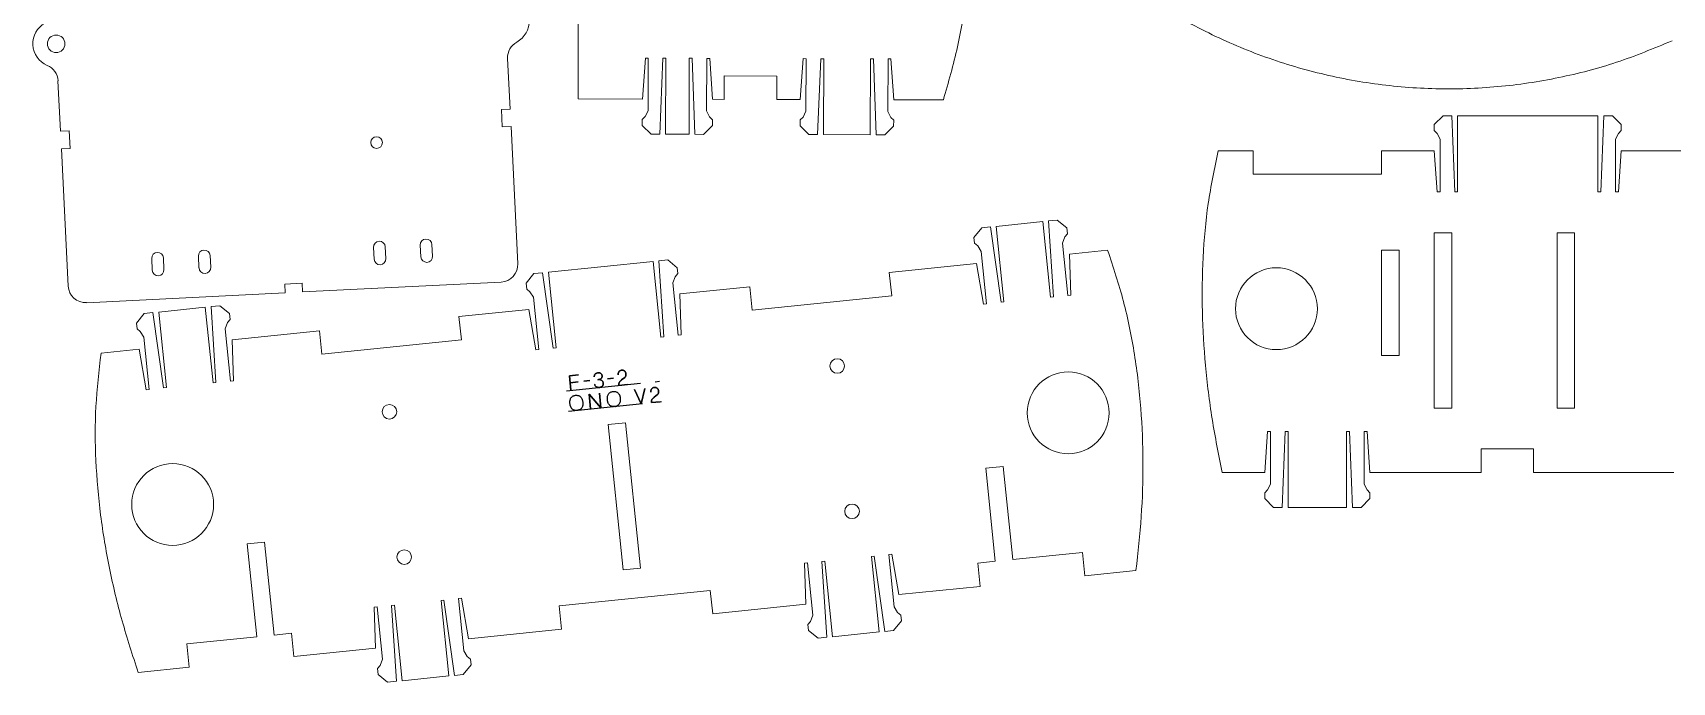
# Model space of a CAD drawing. Header units: millimetres. Extents: x 8 to 591, y 12 to 890.
# Drawn here: x 11.3 to 291.7, y 602 to 713.2 of the extents above; entities that cross this region are included whole.
import ezdxf

# ---------------------------------------------------------------- set-up
doc = ezdxf.new("R2010")
doc.units = ezdxf.units.MM
doc.header["$PDSIZE"] = -1
doc.linetypes.add('CENTERX2', pattern=[20.32, 12.7, -2.54, 2.54, -2.54])

msp = doc.modelspace()

# ---------------------------------------------------------------- linework, layer by layer
at = {"color": 7, "linetype": 'Continuous', "lineweight": 15}
for p, q in [((104.58, 701.85), (104.63, 720.85)), ((92.96, 700.12), (92.53, 708.79)), ((116.1, 708.82), (115.58, 701.82)), ((116.6, 708.82), (116.1, 708.82)), ((116.57, 699.82), (116.6, 708.82)), ((119.1, 708.81), (118.56, 695.81)), ((119.6, 708.81), (119.1, 708.81)), ((119.56, 695.81), (119.6, 708.81)), ((123.56, 695.8), (123.6, 708.8)), ((123.6, 708.8), (124.1, 708.8)), ((124.1, 708.8), (124.56, 695.8)), ((126.57, 699.79), (126.6, 708.79)), ((126.6, 708.79), (127.1, 708.79)), ((127.1, 708.79), (127.58, 701.79)), ((143.1, 708.75), (142.58, 701.75)), ((143.6, 708.74), (143.1, 708.75)), ((143.57, 699.74), (143.6, 708.74)), ((146.1, 708.74), (145.56, 695.74)), ((146.6, 708.74), (146.1, 708.74)), ((146.56, 695.74), (146.6, 708.74)), ((154.56, 695.71), (154.6, 708.71)), ((154.6, 708.71), (155.1, 708.71)), ((155.1, 708.71), (155.56, 695.71)), ((157.57, 699.71), (157.6, 708.71)), ((157.6, 708.71), (158.1, 708.7)), ((158.1, 708.7), (158.58, 701.7)), ((15.62, 704.97), (16.05, 696.31)), ((129.59, 705.78), (129.58, 701.78)), ((138.59, 705.76), (129.59, 705.78)), ((138.58, 701.76), (138.59, 705.76)), ((115.58, 701.82), (104.58, 701.85)), ((129.58, 701.78), (127.58, 701.79)), ((142.58, 701.75), (138.58, 701.76)), ((158.58, 701.7), (167.07, 701.68)), ((91.46, 700.05), (92.96, 700.12)), ((91.61, 697.05), (91.46, 700.05)), ((115.56, 697.32), (115.57, 698.32)), ((115.57, 698.32), (116.07, 698.82)), ((116.07, 698.82), (116.57, 699.82)), ((127.07, 698.79), (126.57, 699.79)), ((127.57, 698.29), (127.07, 698.79)), ((127.56, 697.29), (127.57, 698.29)), ((142.57, 698.25), (143.07, 698.75)), ((143.07, 698.75), (143.57, 699.74)), ((158.07, 698.7), (157.57, 699.71)), ((158.57, 698.2), (158.07, 698.7)), ((252.54, 698.96), (251.04, 697.46)), ((254.04, 698.96), (252.54, 698.96)), ((254.54, 685.96), (254.04, 698.96)), ((255.04, 698.96), (255.04, 685.96)), ((255.04, 698.96), (279.04, 698.96)), ((279.04, 698.96), (279.04, 685.96)), ((279.54, 685.96), (280.04, 698.96)), ((280.04, 698.96), (281.54, 698.96)), ((281.54, 698.96), (283.04, 697.46)), ((16.05, 696.31), (17.55, 696.38)), ((17.55, 696.38), (17.7, 693.38)), ((93.11, 697.13), (91.61, 697.05)), ((94.27, 673.66), (93.11, 697.13)), ((117.06, 695.82), (115.56, 697.32)), ((118.56, 695.81), (117.06, 695.82)), ((123.56, 695.8), (119.56, 695.81)), ((124.56, 695.8), (126.06, 695.79)), ((126.06, 695.79), (127.56, 697.29)), ((142.56, 697.25), (142.57, 698.25)), ((144.06, 695.74), (142.56, 697.25)), ((145.56, 695.74), (144.06, 695.74)), ((154.56, 695.71), (146.56, 695.74)), ((155.56, 695.71), (157.06, 695.71)), ((157.06, 695.71), (158.56, 697.2)), ((158.56, 697.2), (158.57, 698.2)), ((251.04, 697.46), (251.04, 696.46)), ((251.04, 696.46), (251.54, 695.96)), ((251.54, 695.96), (252.04, 694.96)), ((282.54, 695.96), (282.04, 694.96)), ((283.04, 696.46), (282.54, 695.96)), ((283.04, 697.46), (283.04, 696.46)), ((17.7, 693.38), (16.2, 693.31)), ((16.2, 693.31), (17.37, 669.84)), ((214.07, 692.96), (220.04, 692.96)), ((220.04, 692.96), (220.04, 688.96)), ((242.04, 692.96), (242.04, 688.96)), ((242.04, 692.96), (251.04, 692.96)), ((251.54, 685.96), (251.04, 692.96)), ((252.04, 694.96), (252.04, 685.96)), ((282.04, 694.96), (282.04, 685.96)), ((282.54, 685.96), (283.04, 692.96)), ((283.04, 692.96), (305.54, 692.96)), ((220.04, 688.96), (242.04, 688.96)), ((252.04, 685.96), (251.54, 685.96)), ((255.04, 685.96), (254.54, 685.96)), ((279.04, 685.96), (279.54, 685.96)), ((282.04, 685.96), (282.54, 685.96)), ((173.63, 679.8), (172.29, 678.15)), ((175.12, 679.95), (173.63, 679.8)), ((176.94, 667.07), (175.12, 679.95)), ((184.07, 680.86), (176.12, 680.05)), ((176.12, 680.05), (177.44, 667.12)), ((184.07, 680.86), (185.4, 667.93)), ((185.07, 680.97), (186.56, 681.12)), ((185.89, 667.98), (185.07, 680.97)), ((186.56, 681.12), (188.21, 679.78)), ((188.31, 678.78), (187.86, 678.24)), ((188.21, 679.78), (188.31, 678.78)), ((251.04, 678.96), (254.04, 678.96)), ((251.04, 678.96), (251.04, 648.96)), ((254.04, 678.96), (254.04, 648.96)), ((272.04, 678.96), (275.04, 678.96)), ((272.04, 678.96), (272.04, 648.96)), ((275.04, 678.96), (275.04, 648.96)), ((69.6, 676.44), (69.7, 674.44)), ((71.7, 674.54), (71.6, 676.54)), ((77.59, 676.83), (77.69, 674.84)), ((79.69, 674.93), (79.59, 676.93)), ((172.29, 678.15), (172.39, 677.16)), ((172.39, 677.16), (172.94, 676.71)), ((172.94, 676.71), (173.54, 675.77)), ((187.86, 678.24), (187.47, 677.19)), ((187.47, 677.19), (188.38, 668.24)), ((195.17, 675.97), (188.66, 675.3)), ((242.04, 675.96), (245.04, 675.96)), ((242.04, 675.96), (242.04, 657.96)), ((245.04, 675.96), (245.04, 657.96)), ((31.65, 674.55), (31.75, 672.55)), ((33.75, 672.65), (33.65, 674.65)), ((39.64, 674.95), (39.74, 672.95)), ((41.74, 673.05), (41.64, 675.05)), ((117.42, 674.04), (99.52, 672.21)), ((117.42, 674.04), (118.74, 661.11)), ((118.42, 674.15), (119.91, 674.3)), ((119.24, 661.16), (118.42, 674.15)), ((119.91, 674.3), (121.55, 672.96)), ((157.82, 672.15), (172.75, 673.67)), ((173.96, 666.76), (172.75, 673.67)), ((173.54, 675.77), (174.45, 666.81)), ((188.88, 668.29), (188.66, 675.3)), ((54.4, 670.17), (57.39, 670.32)), ((57.39, 670.32), (57.47, 668.83)), ((57.47, 668.83), (91.42, 670.51)), ((97.03, 671.96), (95.69, 670.31)), ((95.69, 670.31), (95.79, 669.32)), ((98.52, 672.11), (97.03, 671.96)), ((100.34, 659.23), (98.52, 672.11)), ((99.52, 672.21), (100.84, 659.28)), ((121.21, 671.42), (120.81, 670.37)), ((120.81, 670.37), (121.73, 661.42)), ((121.66, 671.96), (121.21, 671.42)), ((121.55, 672.96), (121.66, 671.96)), ((158.23, 668.17), (157.82, 672.15)), ((20.51, 666.99), (54.47, 668.68)), ((54.47, 668.68), (54.4, 670.17)), ((95.79, 669.32), (96.34, 668.87)), ((96.34, 668.87), (96.94, 667.93)), ((96.94, 667.93), (97.85, 658.97)), ((122.01, 668.48), (133.95, 669.7)), ((122.23, 661.47), (122.01, 668.48)), ((133.95, 669.7), (134.36, 665.72)), ((134.36, 665.72), (158.23, 668.17)), ((185.4, 667.93), (185.89, 667.98)), ((188.38, 668.24), (188.88, 668.29)), ((30.38, 665.14), (29.04, 663.49)), ((31.87, 665.29), (30.38, 665.14)), ((33.69, 652.41), (31.87, 665.29)), ((32.86, 665.39), (40.82, 666.21)), ((32.86, 665.39), (34.19, 652.46)), ((40.82, 666.21), (42.14, 653.27)), ((41.82, 666.31), (43.31, 666.46)), ((42.64, 653.32), (41.82, 666.31)), ((43.31, 666.46), (44.95, 665.12)), ((44.95, 665.12), (45.06, 664.13)), ((96.15, 665.84), (84.21, 664.61)), ((97.36, 658.92), (96.15, 665.84)), ((174.45, 666.81), (173.96, 666.76)), ((177.44, 667.12), (176.94, 667.07)), ((29.04, 663.49), (29.14, 662.5)), ((29.14, 662.5), (29.69, 662.05)), ((29.69, 662.05), (30.29, 661.11)), ((44.61, 663.58), (44.21, 662.53)), ((44.21, 662.53), (45.13, 653.58)), ((45.06, 664.13), (44.61, 663.58)), ((60.33, 662.17), (45.41, 660.64)), ((60.74, 658.19), (60.33, 662.17)), ((84.21, 664.61), (84.62, 660.63)), ((30.29, 661.11), (31.2, 652.15)), ((45.63, 653.63), (45.41, 660.64)), ((84.62, 660.63), (60.74, 658.19)), ((100.84, 659.28), (100.34, 659.23)), ((118.74, 661.11), (119.24, 661.16)), ((121.73, 661.42), (122.23, 661.47)), ((22.99, 658.35), (29.49, 659.02)), ((30.7, 652.1), (29.49, 659.02)), ((97.85, 658.97), (97.36, 658.92)), ((242.04, 657.96), (245.04, 657.96)), ((45.13, 653.58), (45.63, 653.63)), ((31.2, 652.15), (30.7, 652.1)), ((34.19, 652.46), (33.69, 652.41)), ((42.14, 653.27), (42.64, 653.32)), ((251.04, 648.96), (254.04, 648.96)), ((272.04, 648.96), (275.04, 648.96)), ((112.71, 646.42), (109.72, 646.12)), ((109.72, 646.12), (112.27, 621.25)), ((112.71, 646.42), (115.25, 621.55)), ((222.54, 644.96), (222.04, 637.96)), ((223.04, 644.96), (222.54, 644.96)), ((223.04, 635.96), (223.04, 644.96)), ((225.54, 644.96), (225.04, 631.96)), ((226.04, 644.96), (225.54, 644.96)), ((226.04, 631.96), (226.04, 644.96)), ((236.04, 644.96), (236.54, 644.96)), ((236.04, 631.96), (236.04, 644.96)), ((236.54, 644.96), (237.04, 631.96)), ((239.04, 644.96), (239.54, 644.96)), ((239.04, 635.96), (239.04, 644.96)), ((239.54, 644.96), (240.04, 637.96)), ((259.04, 641.96), (268.04, 641.96)), ((259.04, 641.96), (259.04, 637.96)), ((268.04, 641.96), (268.04, 637.96)), ((174.32, 638.65), (177.3, 638.96)), ((174.32, 638.65), (175.95, 622.74)), ((177.3, 638.96), (178.93, 623.04)), ((214.77, 637.96), (222.04, 637.96)), ((240.04, 637.96), (259.04, 637.96)), ((268.04, 637.96), (292.04, 637.96)), ((222.04, 634.46), (222.54, 634.96)), ((222.04, 633.46), (222.04, 634.46)), ((222.54, 634.96), (223.04, 635.96)), ((239.54, 634.96), (239.04, 635.96)), ((240.04, 634.46), (239.54, 634.96)), ((240.04, 633.46), (240.04, 634.46)), ((223.54, 631.96), (222.04, 633.46)), ((225.04, 631.96), (223.54, 631.96)), ((226.04, 631.96), (236.04, 631.96)), ((237.04, 631.96), (238.54, 631.96)), ((238.54, 631.96), (240.04, 633.46)), ((50.96, 626.03), (47.98, 625.72)), ((47.98, 625.72), (49.61, 609.81)), ((50.96, 626.03), (52.59, 610.11)), ((146.79, 622.77), (146.3, 622.72)), ((146.3, 622.72), (147.12, 609.73)), ((148.12, 609.84), (146.79, 622.77)), ((154.75, 623.58), (155.25, 623.63)), ((156.08, 610.65), (154.75, 623.58)), ((155.25, 623.63), (157.07, 610.75)), ((157.74, 623.89), (158.23, 623.94)), ((158.65, 614.93), (157.74, 623.89)), ((158.23, 623.94), (159.44, 617.03)), ((172.96, 622.43), (175.95, 622.74)), ((178.93, 623.04), (190.87, 624.26)), ((191.28, 620.28), (190.87, 624.26)), ((115.25, 621.55), (112.27, 621.25)), ((143.81, 622.46), (143.31, 622.41)), ((143.31, 622.41), (143.53, 615.4)), ((144.73, 613.51), (143.81, 622.46)), ((172.96, 622.43), (173.37, 618.45)), ((200.01, 621.18), (191.28, 620.28)), ((127.2, 617.75), (101.34, 615.1)), ((127.61, 613.77), (127.2, 617.75)), ((173.37, 618.45), (159.44, 617.03)), ((70.19, 614.93), (69.7, 614.88)), ((69.7, 614.88), (69.91, 607.86)), ((71.11, 605.98), (70.19, 614.93)), ((73.18, 615.23), (72.68, 615.18)), ((72.68, 615.18), (73.51, 602.2)), ((74.5, 602.3), (73.18, 615.23)), ((81.14, 616.05), (81.63, 616.1)), ((82.46, 603.12), (81.14, 616.05)), ((81.63, 616.1), (83.45, 603.22)), ((84.12, 616.35), (84.62, 616.41)), ((85.04, 607.4), (84.12, 616.35)), ((84.62, 616.41), (85.83, 609.49)), ((101.75, 611.12), (101.34, 615.1)), ((143.53, 615.4), (127.61, 613.77)), ((159.25, 613.99), (158.65, 614.93)), ((143.88, 611.91), (144.33, 612.46)), ((143.99, 610.92), (143.88, 611.91)), ((144.33, 612.46), (144.73, 613.51)), ((158.56, 610.9), (159.9, 612.55)), ((159.8, 613.54), (159.25, 613.99)), ((159.9, 612.55), (159.8, 613.54)), ((49.61, 609.81), (37.67, 608.59)), ((38.08, 604.61), (37.67, 608.59)), ((55.58, 610.42), (52.59, 610.11)), ((55.58, 610.42), (55.98, 606.44)), ((85.83, 609.49), (101.75, 611.12)), ((145.63, 609.58), (143.99, 610.92)), ((147.12, 609.73), (145.63, 609.58)), ((156.08, 610.65), (148.12, 609.84)), ((157.07, 610.75), (158.56, 610.9)), ((55.98, 606.44), (69.91, 607.86)), ((70.71, 604.93), (71.11, 605.98)), ((85.64, 606.46), (85.04, 607.4)), ((86.18, 606.01), (85.64, 606.46)), ((86.29, 605.02), (86.18, 606.01)), ((29.34, 603.71), (38.08, 604.61)), ((70.27, 604.38), (70.71, 604.93)), ((70.37, 603.39), (70.27, 604.38)), ((72.01, 602.05), (70.37, 603.39)), ((74.5, 602.3), (82.46, 603.12)), ((83.45, 603.22), (84.95, 603.37)), ((84.95, 603.37), (86.29, 605.02)), ((73.51, 602.2), (72.01, 602.05))]:
    msp.add_line(p, q, dxfattribs=at)
at = {"color": 7, "linetype": 'CENTERX2'}
for p, q in [((102.6, 651.92), (118.51, 653.55)), ((102.95, 648.44), (118.87, 650.07))]:
    msp.add_line(p, q, dxfattribs=at)
at = {"color": 7, "linetype": 'Continuous', "flags": 128}
for points in [[(103.09, 654.48), (104.63, 654.64), (104.63, 654.64), (103.09, 654.48), (103.09, 654.48), (103.34, 652), (103.34, 652), (103.09, 654.48)], [(103.21, 653.28), (104.61, 653.42), (104.61, 653.42), (103.21, 653.28)], [(106.58, 653.65), (105.58, 653.55), (105.58, 653.55), (106.58, 653.65)], [(107.42, 653.04), (107.43, 652.97), (107.45, 652.91), (107.47, 652.85), (107.5, 652.79), (107.53, 652.74), (107.57, 652.69), (107.61, 652.65), (107.66, 652.61), (107.71, 652.58), (107.77, 652.55), (107.83, 652.53), (107.9, 652.51), (107.97, 652.49), (108.04, 652.49), (108.12, 652.49), (108.2, 652.49), (108.2, 652.49), (108.28, 652.5), (108.36, 652.52), (108.43, 652.54), (108.5, 652.56), (108.56, 652.59), (108.62, 652.62), (108.67, 652.65), (108.72, 652.7), (108.76, 652.74), (108.8, 652.79), (108.83, 652.85), (108.85, 652.91), (108.87, 652.97), (108.88, 653.04), (108.88, 653.12), (108.88, 653.2), (108.88, 653.2), (108.87, 653.29), (108.85, 653.36), (108.82, 653.44), (108.8, 653.5), (108.76, 653.56), (108.72, 653.61), (108.67, 653.66), (108.62, 653.7), (108.56, 653.74), (108.5, 653.77), (108.43, 653.79), (108.35, 653.81), (108.26, 653.82), (108.16, 653.82), (108.06, 653.82), (107.95, 653.81), (107.95, 653.81), (108.06, 653.83), (108.16, 653.84), (108.25, 653.87), (108.32, 653.89), (108.39, 653.92), (108.46, 653.96), (108.51, 653.99), (108.56, 654.04), (108.59, 654.08), (108.62, 654.13), (108.65, 654.18), (108.67, 654.23), (108.68, 654.29), (108.69, 654.34), (108.69, 654.4), (108.68, 654.46), (108.68, 654.46), (108.68, 654.52), (108.66, 654.58), (108.65, 654.64), (108.63, 654.69), (108.6, 654.74), (108.57, 654.78), (108.54, 654.83), (108.5, 654.87), (108.45, 654.9), (108.4, 654.93), (108.35, 654.95), (108.29, 654.97), (108.22, 654.98), (108.15, 654.99), (108.07, 654.99), (107.99, 654.98), (107.99, 654.98), (107.9, 654.97), (107.82, 654.95), (107.75, 654.93), (107.69, 654.9), (107.63, 654.87), (107.58, 654.83), (107.53, 654.79), (107.49, 654.74), (107.45, 654.7), (107.42, 654.65), (107.4, 654.59), (107.38, 654.53), (107.37, 654.48), (107.36, 654.42), (107.36, 654.35), (107.36, 654.29), (107.36, 654.29), (107.36, 654.35), (107.36, 654.42), (107.37, 654.48), (107.38, 654.53), (107.4, 654.59), (107.42, 654.65), (107.45, 654.7), (107.49, 654.74), (107.53, 654.79), (107.58, 654.83), (107.63, 654.87), (107.69, 654.9), (107.75, 654.93), (107.82, 654.95), (107.9, 654.97), (107.99, 654.98), (107.99, 654.98), (108.07, 654.99), (108.15, 654.99), (108.22, 654.98), (108.29, 654.97), (108.35, 654.95), (108.4, 654.93), (108.45, 654.9), (108.5, 654.87), (108.54, 654.83), (108.57, 654.78), (108.6, 654.74), (108.63, 654.69), (108.65, 654.64), (108.66, 654.58), (108.68, 654.52), (108.68, 654.46), (108.68, 654.46), (108.69, 654.4), (108.69, 654.34), (108.68, 654.29), (108.67, 654.23), (108.65, 654.18), (108.62, 654.13), (108.59, 654.08), (108.56, 654.04), (108.51, 653.99), (108.46, 653.96), (108.39, 653.92), (108.32, 653.89), (108.25, 653.87), (108.16, 653.84), (108.06, 653.83), (107.95, 653.81), (107.95, 653.81), (108.06, 653.82), (108.16, 653.82), (108.26, 653.82), (108.35, 653.81), (108.43, 653.79), (108.5, 653.77), (108.56, 653.74), (108.62, 653.7), (108.67, 653.66), (108.72, 653.61), (108.76, 653.56), (108.8, 653.5), (108.82, 653.44), (108.85, 653.36), (108.87, 653.29), (108.88, 653.2), (108.88, 653.2), (108.88, 653.12), (108.88, 653.04), (108.87, 652.97), (108.85, 652.91), (108.83, 652.85), (108.8, 652.79), (108.76, 652.74), (108.72, 652.7), (108.67, 652.65), (108.62, 652.62), (108.56, 652.59), (108.5, 652.56), (108.43, 652.54), (108.36, 652.52), (108.28, 652.5), (108.2, 652.49), (108.2, 652.49), (108.12, 652.49), (108.04, 652.49), (107.97, 652.49), (107.9, 652.51), (107.83, 652.53), (107.77, 652.55), (107.71, 652.58), (107.66, 652.61), (107.61, 652.65), (107.57, 652.69), (107.53, 652.74), (107.5, 652.79), (107.47, 652.85), (107.45, 652.91), (107.43, 652.97), (107.42, 653.04)], [(110.63, 654.06), (109.63, 653.96), (109.63, 653.96), (110.63, 654.06)], [(111.55, 652.84), (111.54, 652.93), (111.54, 653.01), (111.55, 653.09), (111.57, 653.16), (111.59, 653.23), (111.61, 653.29), (111.64, 653.35), (111.67, 653.4), (111.71, 653.45), (111.75, 653.5), (111.79, 653.55), (111.84, 653.59), (111.93, 653.67), (112.03, 653.76), (112.03, 653.76), (112.58, 654.21), (112.58, 654.21), (112.62, 654.25), (112.66, 654.29), (112.68, 654.33), (112.71, 654.37), (112.74, 654.45), (112.76, 654.53), (112.77, 654.62), (112.77, 654.71), (112.76, 654.79), (112.76, 654.88), (112.76, 654.88), (112.75, 654.93), (112.74, 654.97), (112.72, 655.02), (112.7, 655.07), (112.68, 655.12), (112.65, 655.17), (112.62, 655.22), (112.58, 655.26), (112.54, 655.3), (112.49, 655.34), (112.43, 655.37), (112.37, 655.4), (112.3, 655.42), (112.23, 655.43), (112.15, 655.44), (112.06, 655.43), (112.06, 655.43), (111.97, 655.42), (111.89, 655.4), (111.82, 655.37), (111.75, 655.34), (111.7, 655.3), (111.64, 655.26), (111.6, 655.21), (111.56, 655.15), (111.53, 655.1), (111.5, 655.04), (111.48, 654.98), (111.47, 654.91), (111.46, 654.84), (111.45, 654.78), (111.45, 654.72), (111.46, 654.65), (111.46, 654.65), (111.45, 654.72), (111.45, 654.78), (111.46, 654.84), (111.47, 654.91), (111.48, 654.98), (111.5, 655.04), (111.53, 655.1), (111.56, 655.15), (111.6, 655.21), (111.64, 655.26), (111.7, 655.3), (111.75, 655.34), (111.82, 655.37), (111.89, 655.4), (111.97, 655.42), (112.06, 655.43), (112.06, 655.43), (112.15, 655.44), (112.23, 655.43), (112.3, 655.42), (112.37, 655.4), (112.43, 655.37), (112.49, 655.34), (112.54, 655.3), (112.58, 655.26), (112.62, 655.22), (112.65, 655.17), (112.68, 655.12), (112.7, 655.07), (112.72, 655.02), (112.74, 654.97), (112.75, 654.93), (112.76, 654.88), (112.76, 654.88), (112.76, 654.79), (112.77, 654.71), (112.77, 654.62), (112.76, 654.53), (112.74, 654.45), (112.71, 654.37), (112.68, 654.33), (112.66, 654.29), (112.62, 654.25), (112.58, 654.21), (112.58, 654.21), (112.03, 653.76), (112.03, 653.76), (111.93, 653.67), (111.84, 653.59), (111.79, 653.55), (111.75, 653.5), (111.71, 653.45), (111.67, 653.4), (111.64, 653.35), (111.61, 653.29), (111.59, 653.23), (111.57, 653.16), (111.55, 653.09), (111.54, 653.01), (111.54, 652.93), (111.55, 652.84), (111.55, 652.84), (113.02, 652.99), (113.02, 652.99), (111.55, 652.84)], [(104.42, 648.56), (104.31, 648.55), (104.2, 648.55), (104.09, 648.56), (103.99, 648.58), (103.89, 648.61), (103.8, 648.65), (103.71, 648.7), (103.62, 648.76), (103.54, 648.84), (103.47, 648.92), (103.4, 649.02), (103.34, 649.14), (103.32, 649.2), (103.29, 649.26), (103.27, 649.33), (103.25, 649.4), (103.23, 649.48), (103.22, 649.56), (103.21, 649.64), (103.2, 649.73), (103.2, 649.73), (103.19, 649.82), (103.18, 649.9), (103.18, 649.99), (103.18, 650.06), (103.19, 650.14), (103.2, 650.21), (103.21, 650.28), (103.22, 650.35), (103.26, 650.47), (103.3, 650.58), (103.35, 650.68), (103.42, 650.77), (103.49, 650.85), (103.56, 650.92), (103.65, 650.98), (103.74, 651.03), (103.84, 651.07), (103.94, 651.1), (104.05, 651.12), (104.16, 651.14), (104.16, 651.14), (104.27, 651.15), (104.38, 651.14), (104.49, 651.13), (104.59, 651.11), (104.69, 651.09), (104.79, 651.05), (104.88, 650.99), (104.96, 650.93), (105.04, 650.85), (105.11, 650.77), (105.18, 650.67), (105.24, 650.55), (105.27, 650.49), (105.29, 650.43), (105.31, 650.36), (105.33, 650.28), (105.35, 650.21), (105.36, 650.13), (105.38, 650.04), (105.39, 649.96), (105.39, 649.96), (105.39, 649.87), (105.4, 649.78), (105.4, 649.7), (105.4, 649.62), (105.39, 649.55), (105.39, 649.48), (105.38, 649.41), (105.36, 649.34), (105.33, 649.22), (105.28, 649.11), (105.23, 649.01), (105.17, 648.92), (105.1, 648.84), (105.02, 648.77), (104.93, 648.72), (104.84, 648.67), (104.74, 648.63), (104.64, 648.6), (104.53, 648.57)], [(104.42, 648.56), (104.31, 648.55), (104.2, 648.55), (104.09, 648.56), (103.99, 648.58), (103.89, 648.61), (103.8, 648.65), (103.71, 648.7), (103.62, 648.76), (103.54, 648.84), (103.47, 648.92), (103.4, 649.02), (103.34, 649.14), (103.32, 649.2), (103.29, 649.26), (103.27, 649.33), (103.25, 649.4), (103.23, 649.48), (103.22, 649.56), (103.21, 649.64), (103.2, 649.73), (103.2, 649.73), (103.19, 649.82), (103.18, 649.9), (103.18, 649.99), (103.18, 650.06), (103.19, 650.14), (103.2, 650.21), (103.21, 650.28), (103.22, 650.35), (103.26, 650.47), (103.3, 650.58), (103.35, 650.68), (103.42, 650.77), (103.49, 650.85), (103.56, 650.92), (103.65, 650.98), (103.74, 651.03), (103.84, 651.07), (103.94, 651.1), (104.05, 651.12), (104.16, 651.14), (104.16, 651.14), (104.27, 651.15), (104.38, 651.14), (104.49, 651.13), (104.59, 651.11), (104.69, 651.09), (104.79, 651.05), (104.88, 650.99), (104.96, 650.93), (105.04, 650.85), (105.11, 650.77), (105.18, 650.67), (105.24, 650.55), (105.27, 650.49), (105.29, 650.43), (105.31, 650.36), (105.33, 650.28), (105.35, 650.21), (105.36, 650.13), (105.38, 650.04), (105.39, 649.96), (105.39, 649.96), (105.39, 649.87), (105.4, 649.78), (105.4, 649.7), (105.4, 649.62), (105.39, 649.55), (105.39, 649.48), (105.38, 649.41), (105.36, 649.34), (105.33, 649.22), (105.28, 649.11), (105.23, 649.01), (105.17, 648.92), (105.1, 648.84), (105.02, 648.77), (104.93, 648.72), (104.84, 648.67), (104.74, 648.63), (104.64, 648.6), (104.53, 648.57), (104.42, 648.56)], [(106.47, 651.31), (108.5, 649.01), (108.5, 649.01), (108.24, 651.49), (108.24, 651.49), (108.5, 649.01), (108.5, 649.01), (106.47, 651.31), (106.47, 651.31), (106.73, 648.82), (106.73, 648.82), (106.47, 651.31)], [(110.83, 649.21), (110.72, 649.2), (110.61, 649.21), (110.5, 649.22), (110.4, 649.24), (110.3, 649.26), (110.2, 649.31), (110.11, 649.36), (110.03, 649.42), (109.95, 649.49), (109.88, 649.58), (109.81, 649.68), (109.75, 649.79), (109.73, 649.85), (109.7, 649.92), (109.68, 649.99), (109.66, 650.06), (109.64, 650.14), (109.63, 650.22), (109.62, 650.3), (109.6, 650.39), (109.6, 650.39), (109.6, 650.48), (109.59, 650.56), (109.59, 650.64), (109.59, 650.72), (109.6, 650.79), (109.6, 650.87), (109.62, 650.94), (109.63, 651), (109.66, 651.12), (109.71, 651.24), (109.76, 651.34), (109.82, 651.43), (109.89, 651.51), (109.97, 651.58), (110.06, 651.63), (110.15, 651.68), (110.25, 651.72), (110.35, 651.76), (110.46, 651.78), (110.57, 651.79), (110.57, 651.79), (110.68, 651.8), (110.79, 651.8), (110.9, 651.79), (111, 651.77), (111.1, 651.74), (111.2, 651.7), (111.29, 651.65), (111.37, 651.58), (111.45, 651.51), (111.52, 651.42), (111.59, 651.32), (111.65, 651.21), (111.67, 651.15), (111.7, 651.08), (111.72, 651.01), (111.74, 650.94), (111.76, 650.86), (111.77, 650.78), (111.79, 650.7), (111.8, 650.61), (111.8, 650.61), (111.8, 650.52), (111.81, 650.44), (111.81, 650.36), (111.81, 650.28), (111.8, 650.2), (111.8, 650.13), (111.79, 650.06), (111.77, 650), (111.74, 649.88), (111.69, 649.77), (111.64, 649.67), (111.58, 649.58), (111.51, 649.5), (111.43, 649.43), (111.34, 649.37), (111.25, 649.32), (111.15, 649.28), (111.05, 649.25), (110.94, 649.23)], [(110.83, 649.21), (110.72, 649.2), (110.61, 649.21), (110.5, 649.22), (110.4, 649.24), (110.3, 649.26), (110.2, 649.31), (110.11, 649.36), (110.03, 649.42), (109.95, 649.49), (109.88, 649.58), (109.81, 649.68), (109.75, 649.79), (109.73, 649.85), (109.7, 649.92), (109.68, 649.99), (109.66, 650.06), (109.64, 650.14), (109.63, 650.22), (109.62, 650.3), (109.6, 650.39), (109.6, 650.39), (109.6, 650.48), (109.59, 650.56), (109.59, 650.64), (109.59, 650.72), (109.6, 650.79), (109.6, 650.87), (109.62, 650.94), (109.63, 651), (109.66, 651.12), (109.71, 651.24), (109.76, 651.34), (109.82, 651.43), (109.89, 651.51), (109.97, 651.58), (110.06, 651.63), (110.15, 651.68), (110.25, 651.72), (110.35, 651.76), (110.46, 651.78), (110.57, 651.79), (110.57, 651.79), (110.68, 651.8), (110.79, 651.8), (110.9, 651.79), (111, 651.77), (111.1, 651.74), (111.2, 651.7), (111.29, 651.65), (111.37, 651.58), (111.45, 651.51), (111.52, 651.42), (111.59, 651.32), (111.65, 651.21), (111.67, 651.15), (111.7, 651.08), (111.72, 651.01), (111.74, 650.94), (111.76, 650.86), (111.77, 650.78), (111.79, 650.7), (111.8, 650.61), (111.8, 650.61), (111.8, 650.52), (111.81, 650.44), (111.81, 650.36), (111.81, 650.28), (111.8, 650.2), (111.8, 650.13), (111.79, 650.06), (111.77, 650), (111.74, 649.88), (111.69, 649.77), (111.64, 649.67), (111.58, 649.58), (111.51, 649.5), (111.43, 649.43), (111.34, 649.37), (111.25, 649.32), (111.15, 649.28), (111.05, 649.25), (110.94, 649.23), (110.83, 649.21)], [(115.39, 649.71), (114.23, 652.11), (114.23, 652.11), (115.39, 649.71), (115.39, 649.71), (116.03, 652.29), (116.03, 652.29), (115.39, 649.71)], [(117.13, 649.89), (117.13, 649.98), (117.13, 650.07), (117.14, 650.14), (117.15, 650.21), (117.17, 650.28), (117.2, 650.34), (117.22, 650.4), (117.26, 650.46), (117.29, 650.51), (117.33, 650.55), (117.38, 650.6), (117.42, 650.64), (117.52, 650.73), (117.62, 650.81), (117.62, 650.81), (118.17, 651.27), (118.17, 651.27), (118.21, 651.3), (118.24, 651.34), (118.27, 651.38), (118.29, 651.42), (118.33, 651.5), (118.35, 651.59), (118.36, 651.67), (118.36, 651.76), (118.35, 651.85), (118.34, 651.93), (118.34, 651.93), (118.33, 651.98), (118.32, 652.03), (118.31, 652.07), (118.29, 652.13), (118.27, 652.18), (118.24, 652.23), (118.2, 652.27), (118.17, 652.32), (118.12, 652.36), (118.07, 652.39), (118.02, 652.43), (117.96, 652.45), (117.89, 652.47), (117.81, 652.49), (117.73, 652.49), (117.64, 652.49), (117.64, 652.49), (117.56, 652.47), (117.47, 652.45), (117.4, 652.43), (117.34, 652.39), (117.28, 652.35), (117.23, 652.31), (117.18, 652.26), (117.15, 652.21), (117.11, 652.15), (117.09, 652.09), (117.07, 652.03), (117.05, 651.96), (117.04, 651.9), (117.04, 651.83), (117.04, 651.77), (117.04, 651.7), (117.04, 651.7), (117.04, 651.77), (117.04, 651.83), (117.04, 651.9), (117.05, 651.96), (117.07, 652.03), (117.09, 652.09), (117.11, 652.15), (117.15, 652.21), (117.18, 652.26), (117.23, 652.31), (117.28, 652.35), (117.34, 652.39), (117.4, 652.43), (117.47, 652.45), (117.56, 652.47), (117.64, 652.49), (117.64, 652.49), (117.73, 652.49), (117.81, 652.49), (117.89, 652.47), (117.96, 652.45), (118.02, 652.43), (118.07, 652.39), (118.12, 652.36), (118.17, 652.32), (118.2, 652.27), (118.24, 652.23), (118.27, 652.18), (118.29, 652.13), (118.31, 652.07), (118.32, 652.03), (118.33, 651.98), (118.34, 651.93), (118.34, 651.93), (118.35, 651.85), (118.36, 651.76), (118.36, 651.67), (118.35, 651.59), (118.33, 651.5), (118.29, 651.42), (118.27, 651.38), (118.24, 651.34), (118.21, 651.3), (118.17, 651.27), (118.17, 651.27), (117.62, 650.81), (117.62, 650.81), (117.52, 650.73), (117.42, 650.64), (117.38, 650.6), (117.33, 650.55), (117.29, 650.51), (117.26, 650.46), (117.22, 650.4), (117.2, 650.34), (117.17, 650.28), (117.15, 650.21), (117.14, 650.14), (117.13, 650.07), (117.13, 649.98), (117.13, 649.89), (117.13, 649.89), (118.61, 650.04), (118.61, 650.04), (117.13, 649.89)]]:
    msp.add_lwpolyline(points, dxfattribs=at)
at = {"color": 7, "linetype": 'Continuous', "lineweight": 15}
for centre, radius in [((15.31, 711.29), 1.5), ((70.11, 694.38), 1), ((224.04, 665.96), 7), ((148.91, 656.16), 1.25), ((188.43, 648.14), 7), ((72.31, 648.32), 1.25), ((35.23, 632.46), 7), ((151.45, 631.29), 1.25), ((74.85, 623.45), 1.25)]:
    msp.add_circle(centre, radius, dxfattribs=at)
for centre, radius, start, end in [((92.21, 715.11), 4, 298.2193, 67.4654), ((15.31, 711.29), 4, 118.2193, 247.4654), ((95.52, 708.94), 3, 118.2193, 182.8424), ((12.63, 704.82), 3, 2.8424, 67.4654), ((40.64, 675), 1, 2.8424, 182.8424), ((70.6, 676.49), 1, 2.8424, 182.8424), ((78.59, 676.88), 1, 2.8424, 182.8424), ((32.65, 674.6), 1, 2.8424, 182.8424), ((40.74, 673), 1, 182.8424, 2.8424), ((70.7, 674.49), 1, 182.8424, 2.8424), ((78.69, 674.89), 1, 182.8424, 2.8424), ((91.28, 673.51), 3, 272.8424, 2.8424), ((32.75, 672.6), 1, 182.8424, 2.8424), ((20.36, 669.99), 3, 182.8424, 272.8424)]:
    msp.add_arc(centre, radius, start, end, dxfattribs=at)
for points, knots in [([(167.07, 701.68), (167.93, 704.69), (169.64, 710.69), (171.22, 719.87), (172.02, 729.14), (171.86, 738.46), (170.76, 747.75), (169.06, 753.72), (168.21, 756.68)], [0, 0, 0, 0, 0.1678757, 0.3348828, 0.4997058, 0.6668779, 0.8349958, 1, 1, 1, 1]), ([(170.22, 755.22), (171.63, 752.59), (174.43, 747.3), (179.6, 739.92), (185.74, 732.64), (193.02, 725.68), (201.46, 719.27), (210.58, 713.86), (220.25, 709.52), (230.35, 706.3), (240.75, 704.25), (251.31, 703.4), (261.91, 703.75), (272.27, 705.31), (282.3, 707.9), (288.59, 710.5), (291.74, 711.8)], [0, 0, 0, 0, 0.062782, 0.125844, 0.189125, 0.263075, 0.33723, 0.411724, 0.485676, 0.559859, 0.634328, 0.708262, 0.782462, 0.856925, 0.928338, 1, 1, 1, 1]), ([(214.07, 692.96), (213.45, 689.96), (212.2, 683.95), (211.39, 674.73), (211.25, 665.48), (211.81, 656.24), (212.94, 647.06), (214.16, 641), (214.77, 637.96)], [0, 0, 0, 0, 0.1655337, 0.3320299, 0.4997012, 0.6657059, 0.8325894, 1, 1, 1, 1]), ([(195.17, 675.97), (196.13, 673.06), (198.07, 667.23), (199.88, 658.13), (200.97, 648.92), (201.31, 639.64), (201.04, 630.39), (200.35, 624.25), (200.01, 621.18)], [0, 0, 0, 0, 0.165267, 0.331984, 0.500326, 0.666162, 0.832993, 1, 1, 1, 1]), ([(22.99, 658.35), (22.64, 655.31), (21.92, 649.2), (21.99, 639.92), (22.79, 630.68), (24.33, 621.53), (26.47, 612.53), (28.39, 606.65), (29.34, 603.71)], [0, 0, 0, 0, 0.165266, 0.331983, 0.500326, 0.666162, 0.832993, 1, 1, 1, 1])]:
    msp.add_open_spline(points, degree=3, knots=knots, dxfattribs=at)
at = {"color": 7, "linetype": 'Continuous'}
msp.add_point((110.91, 649.25), dxfattribs=at)

doc.saveas('drawing.dxf')
